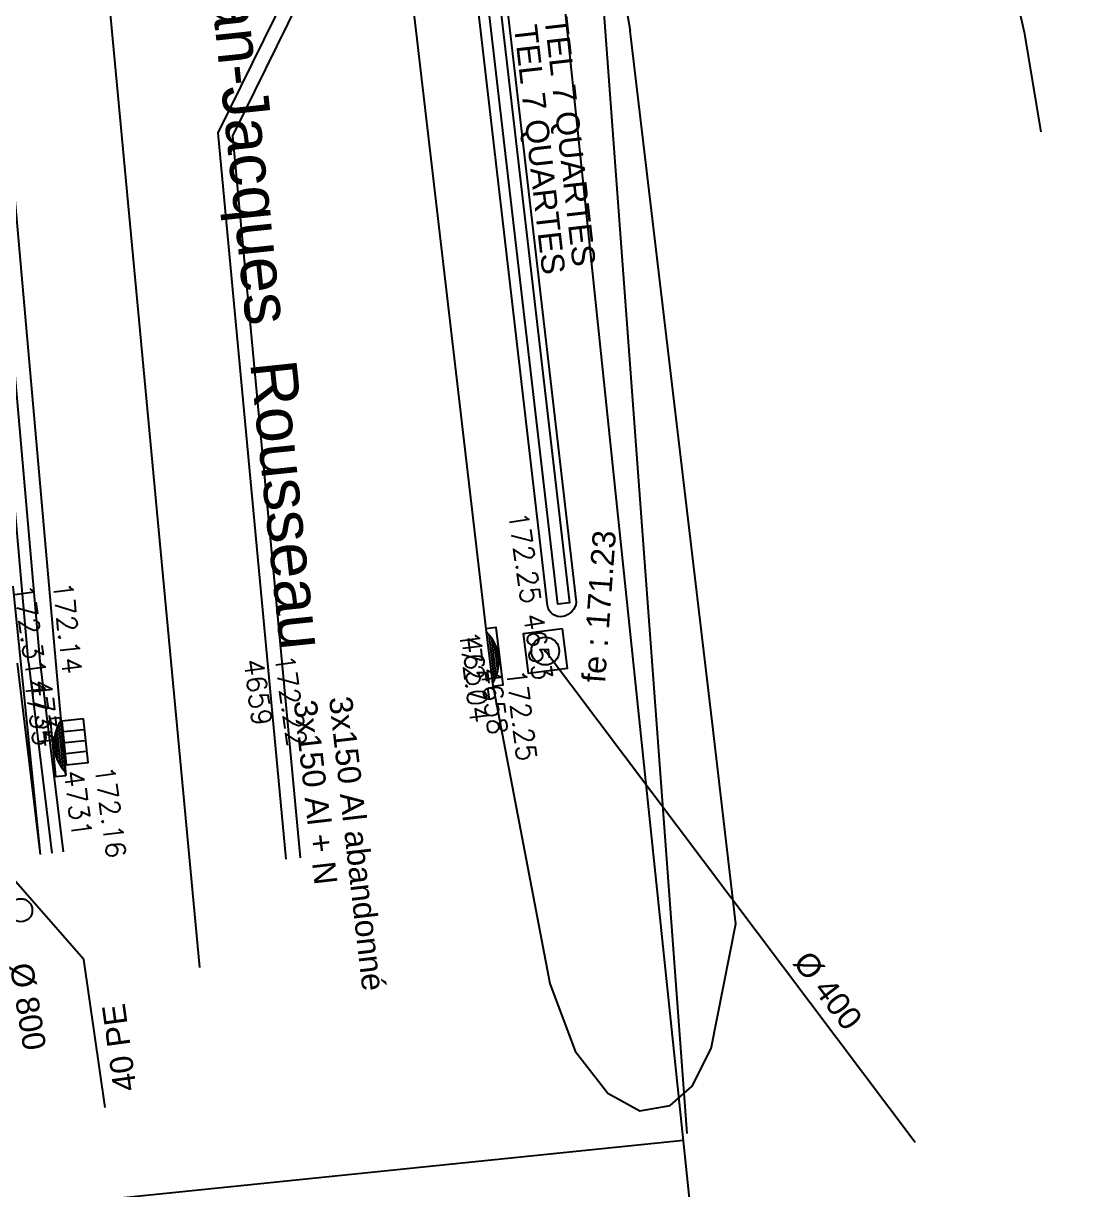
# Model space of a CAD drawing. Extents: x -2313930 to 3286427, y -3858277 to 2572692.
# Drawn here: x 568033 to 586418, y -329141 to -308961 of the extents above; entities that cross this region are included whole.
import ezdxf
from ezdxf.enums import TextEntityAlignment as Align
from ezdxf.lldxf.tags import DXFTag

# ---------------------------------------------------------------- set-up
doc = ezdxf.new("R2010")
doc.units = 0
for name, color, linetype, lineweight in [('_GAZELEC-RESERVATION 2', 132, 'Continuous', 18), ('Fond topo - P', 252, 'Continuous', 50), ('Fond topo - VOI', 252, 'Continuous', 25)]:
    doc.layers.add(name, color=color, linetype=linetype, lineweight=lineweight)
for name, color, linetype in [('AEP_SSL', 252, 'Continuous'), ('CAB_SSL', 252, 'Continuous'), ('EDF_SSL', 252, 'Texte-Electricite'), ('Fond topo - ASS', 252, 'Continuous'), ('Fond topo - CLO_LEG', 252, 'Continuous'), ('Fond topo - CLO_MUR', 252, 'Continuous'), ('Fond topo - EAU', 252, 'Continuous'), ('Fond topo - VOI_NOM', 252, 'Continuous'), ('Fond topo - Z_500', 252, 'Continuous'), ('GAZ_SSL', 252, 'Texte-GAZ'), ('prlm-VRD', 2, 'Continuous'), ('UNITAIRE SSL', 252, 'UNITAIRE')]:
    doc.layers.add(name, color=color, linetype=linetype)
for name, color, linetype, plot in [('Fond topo - N', 252, 'Continuous', False), ('Fond topo - NCACHE', 252, 'Continuous', False), ('Fond topo - ZCACHE', 252, 'Continuous', False)]:
    doc.layers.add(name, color=color, linetype=linetype, plot=plot)
doc.styles.add('2000_ARIAL', font='arial.ttf', dxfattribs={"height": 0.4})
doc.styles.add('Lignes', font='arial.ttf', dxfattribs={"height": 0.35})
doc.styles.add('SIMPLEX', font='simplex_.ttf', dxfattribs={"height": 1.25})
doc.styles.add('TP-C_Autocad_Standard', font='simplex_.ttf', dxfattribs={"height": 1})
doc.styles.add('Tronçons', font='arial.ttf', dxfattribs={"height": 0.25})
tags = doc.linetypes.add('L16', pattern=[0.375, 0.3, -0.075]).pattern_tags.tags
tags[6:7] = [DXFTag(74, 4), DXFTag(75, 0), DXFTag(340, '0'), DXFTag(46, 0.0), DXFTag(50, 0.0), DXFTag(44, 0.0), DXFTag(45, 0.0)]
tags[4:5] = [DXFTag(74, 4), DXFTag(75, 0), DXFTag(340, '0'), DXFTag(46, 0.0), DXFTag(50, 0.0), DXFTag(44, 0.0), DXFTag(45, 0.0)]
tags = doc.linetypes.add('Texte-BT', pattern='A,5,-0.25,["BT",Lignes,S=1,R=0,X=0,Y=-0.18],-1.25', length=6.5).pattern_tags.tags
tags[15:16] = [DXFTag(74, 4), DXFTag(75, 0), DXFTag(340, '0'), DXFTag(46, 0.0), DXFTag(50, 0.0), DXFTag(44, 0.0), DXFTag(45, 0.0)]
tags[4:5] = [DXFTag(74, 4), DXFTag(75, 0), DXFTag(340, '0'), DXFTag(46, 0.0), DXFTag(50, 0.0), DXFTag(44, 0.0), DXFTag(45, 0.0)]
tags = doc.linetypes.add('Texte-Electricite', pattern='A,5,-0.25,["ELEC",Lignes,S=1,R=0,X=0,Y=-0.18],-1.25', length=6.5).pattern_tags.tags
tags[15:16] = [DXFTag(74, 4), DXFTag(75, 0), DXFTag(340, '0'), DXFTag(46, 0.0), DXFTag(50, 0.0), DXFTag(44, 0.0), DXFTag(45, 0.0)]
tags[4:5] = [DXFTag(74, 4), DXFTag(75, 0), DXFTag(340, '0'), DXFTag(46, 0.0), DXFTag(50, 0.0), DXFTag(44, 0.0), DXFTag(45, 0.0)]
tags = doc.linetypes.add('Texte-GAZ', pattern='A,5,-0.25,["GAZ",Lignes,S=1,R=0,X=0,Y=-0.18],-1.25', length=6.5).pattern_tags.tags
tags[15:16] = [DXFTag(74, 4), DXFTag(75, 0), DXFTag(340, '0'), DXFTag(46, 0.0), DXFTag(50, 0.0), DXFTag(44, 0.0), DXFTag(45, 0.0)]
tags[4:5] = [DXFTag(74, 4), DXFTag(75, 0), DXFTag(340, '0'), DXFTag(46, 0.0), DXFTag(50, 0.0), DXFTag(44, 0.0), DXFTag(45, 0.0)]
tags = doc.linetypes.add('Texte-HT', pattern='A,5,-0.25,["HT",Lignes,S=1,R=0,X=0,Y=-0.18],-1.25', length=6.5).pattern_tags.tags
tags[15:16] = [DXFTag(74, 4), DXFTag(75, 0), DXFTag(340, '0'), DXFTag(46, 0.0), DXFTag(50, 0.0), DXFTag(44, 0.0), DXFTag(45, 0.0)]
tags[4:5] = [DXFTag(74, 4), DXFTag(75, 0), DXFTag(340, '0'), DXFTag(46, 0.0), DXFTag(50, 0.0), DXFTag(44, 0.0), DXFTag(45, 0.0)]
tags = doc.linetypes.add('UNITAIRE', pattern='A,0.25,-0.2,0,-0.2,0.25,-0.3,["UNI",TP-C_Autocad_Standard,S=0.15,R=0,X=-0.1,Y=-0.05],-0.45', length=1.65).pattern_tags.tags
tags[23:24] = [DXFTag(74, 4), DXFTag(75, 0), DXFTag(340, '0'), DXFTag(46, 0.0), DXFTag(50, 0.0), DXFTag(44, 0.0), DXFTag(45, 0.0)]
tags[12:13] = [DXFTag(74, 4), DXFTag(75, 0), DXFTag(340, '0'), DXFTag(46, 0.0), DXFTag(50, 0.0), DXFTag(44, 0.0), DXFTag(45, 0.0)]
tags[10:11] = [DXFTag(74, 4), DXFTag(75, 0), DXFTag(340, '0'), DXFTag(46, 0.0), DXFTag(50, 0.0), DXFTag(44, 0.0), DXFTag(45, 0.0)]
tags[8:9] = [DXFTag(74, 4), DXFTag(75, 0), DXFTag(340, '0'), DXFTag(46, 0.0), DXFTag(50, 0.0), DXFTag(44, 0.0), DXFTag(45, 0.0)]
tags[6:7] = [DXFTag(74, 4), DXFTag(75, 0), DXFTag(340, '0'), DXFTag(46, 0.0), DXFTag(50, 0.0), DXFTag(44, 0.0), DXFTag(45, 0.0)]
tags[4:5] = [DXFTag(74, 4), DXFTag(75, 0), DXFTag(340, '0'), DXFTag(46, 0.0), DXFTag(50, 0.0), DXFTag(44, 0.0), DXFTag(45, 0.0)]

# ---------------------------------------------------------------- blocks, each defined once
blk = doc.blocks.new('ASS01')
at = {"ltscale": 2, "flags": 128}
blk.add_lwpolyline([(0.499143, -0.5), (0.499143, 0.499143), (-0.5, 0.499143), (-0.5, -0.5)], close=True, dxfattribs=at)
at = {"ltscale": 2}
for radius in [0.35, 0.01]:
    blk.add_circle((0, 0), radius, dxfattribs=at)
blk = doc.blocks.new('ASS07')
at = {"ltscale": 2}
for p, q in [((-0.25, -0.45), (-0.25, 0.45)), ((0, -0.45), (0, 0.45)), ((0.25, -0.45), (0.25, 0.45))]:
    blk.add_line(p, q, dxfattribs=at)
at = {"ltscale": 2, "flags": 128}
blk.add_lwpolyline([(0.5, -0.5), (0.5, 0.5), (-0.5, 0.5), (-0.5, -0.5)], close=True, dxfattribs=at)
blk = doc.blocks.new('ASS06')
at = {"ltscale": 2}
for p, q in [((-0.392468, 0.036537), (0, 0.036537)), ((-0.332829, 0.073075), (0, 0.073075)), ((-0.254866, 0.109612), (0, 0.109612)), ((-0.129415, 0.146149), (0, 0.146149)), ((0, 0.146149), (0.135305, 0.146149)), ((0, 0.109612), (0.260757, 0.109612)), ((0, 0.073075), (0.33872, 0.073075)), ((0, 0.036537), (0.398359, 0.036537))]:
    blk.add_line(p, q, dxfattribs=at)
at = {"ltscale": 2, "flags": 128}
blk.add_lwpolyline([(-0.5, 0), (0.5, 0), (0.5, 0.18), (-0.5, 0.18)], close=True, dxfattribs=at)
at = {"ltscale": 2}
blk.add_arc((0.002945, -0.541947), 0.700711, 50.662406, 129.337594, dxfattribs=at)
blk = doc.blocks.new('EAU03')
at = {"ltscale": 2}
blk.add_circle((0, 0), 0.2, dxfattribs=at)
blk = doc.blocks.new('PTOPO')
at = {"layer": 'Fond topo - NCACHE', "style": 'SIMPLEX'}
blk.add_attdef('MAT', text='', height=0.34, dxfattribs=at).set_placement((0.1, -0.1), align=Align.TOP_LEFT)
at = {"layer": 'Fond topo - ZCACHE', "style": 'SIMPLEX'}
blk.add_attdef('ALT', (0.1, 0.1), '', height=0.34, dxfattribs=at)
blk = doc.blocks.new('A$C1F970F0F')
at = {"layer": 'AEP_SSL', "elevation": 0, "flags": 128}
for points in [[(9748.7, 8046.5), (9957.3, 7934.5), (10453.1, 1239.2)], [(9446.7, 1284.1), (9409.8, 1540.3), (9275.2, 1693.9), (9193.3, 2548.4)]]:
    blk.add_lwpolyline(points, dxfattribs=at)
at = {"layer": 'CAB_SSL', "elevation": 0, "flags": 128}
blk.add_lwpolyline([(6357.4, 13665.4), (7167.9, 10363.1), (8524, 7263.6), (9014.6, 5048.2), (9331.7, 4494.5), (9609.9, 1526.4)], dxfattribs=at)
at = {"layer": 'EDF_SSL', "linetype": 'Texte-HT', "elevation": 0, "flags": 128}
blk.add_lwpolyline([(9727, 10395.9), (9584, 10040.3), (9569.5, 9813.9), (9638.6, 9681.4), (9595.8, 8444), (9595.7, 8440.3), (9852.9, 6195.3), (9980.8, 5712), (10067.2, 4920.5), (10030, 4724), (10116.2, 3934.4), (9641.5, 2970.5), (9759.2, 1713.9)], dxfattribs=at)
blk.add_lwpolyline([(9663.3, 9680.5), (9620.5, 8443.2, -0.000076), (9877.5, 6200), (10005.4, 5716.6), (10092.5, 4919.5), (10055.2, 4723), (10141.9, 3929.9), (9667, 2965.7), (9784.1, 1716.2)], format="xyb", dxfattribs=at)
at = {"layer": 'EDF_SSL', "linetype": 'Texte-BT', "elevation": 0, "flags": 128}
blk.add_lwpolyline([(9014.4, 5048.1), (9005.5, 4943.5), (9334.1, 1722.1)], dxfattribs=at)
at = {"layer": 'Fond topo - CLO_LEG', "ltscale": 2, "flags": 128}
blk.add_lwpolyline([(9070.4, 8302.8), (9372.3, 7560.3), (9486.2, 7264.7, -0.010779), (9617.8, 6765.8, -0.010744), (9727.5, 6263.3, -0.008203), (9796.7, 5876.8, -0.008205), (9853.1, 5488.1), (9890.3, 5185.4), (10075.2, 3663), (10250, 2157.3), (10230.2, 2155), (10055.4, 3660.6), (9870.4, 5183), (9833.3, 5485.6, 0.008204), (9776.9, 5873.6, 0.008203), (9707.9, 6259.5, 0.010744), (9598.4, 6761.1, 0.010761), (9467.2, 7258.3), (9353.7, 7553), (9052.1, 8295.3)], format="xyb", close=True, dxfattribs=at)
at = {"layer": 'Fond topo - CLO_MUR', "ltscale": 2, "flags": 128}
blk.add_lwpolyline([(8543.7, 9645.3), (9048.5, 8388.5), (9383.5, 7564.7), (9496.8, 7270.6, -0.011206), (9629.5, 6768.6, -0.010744), (9739.3, 6265.6, -0.008203), (9808.5, 5878.7, -0.008203), (9865, 5489.7), (9902.2, 5186.9), (10087.1, 3664.4), (10261.9, 2158.7, -0.3126), (10238.6, 2133.9, -0.441572), (10212.3, 2152.9), (10037.5, 3658.5), (9852.5, 5180.8), (9815.4, 5483.4, 0.008203), (9759.2, 5870.7, 0.008203), (9690.2, 6256, 0.010744), (9580.9, 6756.9, 0.010744), (9450.1, 7252.6), (9337, 7546.3), (9001.9, 8370.5), (8495.4, 9630.3)], format="xyb", dxfattribs=at)
at = {"layer": 'Fond topo - CLO_MUR', "linetype": 'L16', "ltscale": 2, "flags": 128}
for points in [[(9313.8, 2054.8), (9165.8, 3737.4), (9067.5, 4587.5), (8998.9, 5142.4), (8784.6, 6440.8), (8713.9, 6733), (8582.1, 7126.5)], [(9313.8, 2054.8), (9354, 1724.5)]]:
    blk.add_lwpolyline(points, dxfattribs=at)
at = {"layer": 'Fond topo - CLO_MUR', "ltscale": 2, "flags": 128}
for points in [[(8601.1, 7132.9), (8733.1, 6738.5), (8804.2, 6444.8), (9018.6, 5145.7), (9087.3, 4589.8), (9185.7, 3739.4), (9333.7, 2056.5), (9373.8, 1726.9)], [(9294.1, 2053), (9334.1, 1722.1)]]:
    blk.add_lwpolyline(points, dxfattribs=at)
at = {"layer": 'Fond topo - VOI', "ltscale": 2}
blk.add_line((10132.3, 4415.2), (10355.3, 3147.4), dxfattribs=at)
at = {"layer": 'Fond topo - VOI', "ltscale": 2, "flags": 128}
for points in [[(5639.9, 14282.8), (6179.1, 13730.4, -0.005078), (6343.1, 13545.1, -0.01499), (6396.2, 13480.1, -0.008053), (6924.3, 12768.6, -0.025021), (7078.9, 12528.8, -0.013152), (7305.5, 12110, -0.016223), (7469, 11760.2, -0.000244), (7504.6, 11677, -0.000024), (7868.4, 10825.5, -0.000461), (8056.5, 10384.2, -0.000271), (8374.7, 9634.5), (8900.9, 8328), (9181.1, 7639.8), (9227.8, 7515.6, -0.019121), (9430.1, 6877.2, -0.019121), (9582.9, 6225.2, -0.006135), (9621.4, 6013.8, -0.006135), (9654.6, 5801.4), (9743.9, 5167.3), (9926.4, 3640.6), (10105.5, 2112.7), (10117.2, 2013.4)], [(7448.5, 9217.4), (7539.2, 9254, -0.411891), (7824.2, 9137.9), (8287.8, 7988.4), (8696.4, 6949.4, -0.00932), (8789.4, 6627.2, -0.017078), (8830.9, 6448.8, -0.000555), (8873.7, 6229.7, -0.000518), (8919, 5995, -0.008594), (8952.8, 5801.4, -0.004911), (9002.6, 5461.2, -0.001415), (9039.8, 5201.6, -0.003197), (9055.2, 5086.6, -0.00005), (9076.9, 4916, -0.000027), (9117, 4600.6, -0.003004), (9148.5, 4340.3, -0.001787), (9197.2, 3902), (9362.1, 2037.3), (9378.3, 1858.9)]]:
    blk.add_lwpolyline(points, format="xyb", dxfattribs=at)
at = {"layer": 'Fond topo - VOI', "ltscale": 2, "elevation": 0, "flags": 128}
for points in [[(10993.5, 3336), (11036.7, 3144.7), (11065.6, 2972.7)], [(10116.9, 2018.7), (10216, 1498.6), (10260.1, 1382), (10316.6, 1309.3), (10371.8, 1278.4), (10424.5, 1287.8), (10462.3, 1321.3), (10495.1, 1386.4), (10516.5, 1494.3), (10537.9, 1602.2), (10496.3, 1957.2), (10355.3, 3147.4)]]:
    blk.add_lwpolyline(points, dxfattribs=at)
at = {"layer": 'GAZ_SSL', "elevation": 0, "flags": 128}
for points in [[(10562.2, 128.7), (10192.2, 3664.9), (10325, 4094.3), (9869.2, 8780.2), (9662.2, 8741.2), (9540.6, 9313.2), (10074.8, 9463.3), (10328, 9456.7), (10887.7, 9204.4)], [(10447.2, 1227.4), (9213.4, 1101)]]:
    blk.add_lwpolyline(points, dxfattribs=at)
at = {"layer": 'UNITAIRE SSL', "ltscale": 2, "elevation": 0, "flags": 128}
blk.add_lwpolyline([(10208.8, 2074.2), (10848.3, 1224.5)], dxfattribs=at)
at = {"layer": 'Fond topo - ASS', "ltscale": 2}
for name, p, xscale, yscale, zscale, rotation in [('ASS06', (10111.6, 2063.1), 100, 100, 100, 276.8973026384313), ('ASS01', (10208.2, 2074.1), 68.7976643196925, 68.7976643196925, 99.99999999999997, 97.27819640361741), ('ASS06', (9373.8, 1908.7), 99.99999999999999, 99.99999999999999, 99.99999999999999, 95.2044930557834), ('ASS07', (9394.2, 1917.1), 75.95154576456207, 37.99999999999999, 99.99999999999997, 96.00682163967113)]:
    blk.add_blockref(name, p, dxfattribs=dict(at, xscale=xscale, yscale=yscale, zscale=zscale, rotation=rotation))
at = {"layer": 'Fond topo - EAU', "linetype": 'L16', "ltscale": 2, "xscale": 99.99999999999999, "yscale": 99.99999999999999, "zscale": 99.99999999999999, "rotation": 349.2763985886067}
blk.add_blockref('EAU03', (9300.5, 1625.5), dxfattribs=at)
at = {"layer": 'Fond topo - P', "ltscale": 2}
ref = blk.add_blockref('PTOPO', (10212.3, 2152.9), dxfattribs=dict(at, xscale=99.99999999999999, yscale=99.99999999999999, zscale=99.99999999999999, rotation=278.4355363316458))
ref.add_attrib('MAT', '4653', dxfattribs={"layer": 'Fond topo - N', "color": 0, "ltscale": 2, "height": 34, "rotation": 278.4355, "style": 'SIMPLEX'}).set_placement((10203.9, 2141.5), align=Align.TOP_LEFT)
ref.add_attrib('ALT', '172.25', (10144, 2312.3), dxfattribs={"layer": 'Fond topo - Z_500', "color": 0, "ltscale": 2, "height": 34, "rotation": 278.4355, "style": 'SIMPLEX'})
ref = blk.add_blockref('PTOPO', (9348.7, 2039), dxfattribs=dict(at, xscale=99.99999999999999, yscale=99.99999999999999, zscale=99.99999999999999, rotation=278.2257732676106))
ref.add_attrib('MAT', '4735', dxfattribs={"layer": 'Fond topo - N', "color": 0, "ltscale": 2, "height": 34, "rotation": 278.2258, "style": 'SIMPLEX'}).set_placement((9340.3, 2027.7), align=Align.TOP_LEFT)
ref.add_attrib('ALT', '172.31', (9287.9, 2187.2), dxfattribs={"layer": 'Fond topo - Z_500', "color": 0, "ltscale": 2, "height": 34, "rotation": 278.2258, "style": 'SIMPLEX'})
ref = blk.add_blockref('PTOPO', (9362.1, 2037.3), dxfattribs=dict(at, xscale=100, yscale=100, zscale=100, rotation=276.1591052629998))
ref.add_attrib('MAT', '4734', dxfattribs={"layer": 'Fond topo - N', "color": 0, "ltscale": 2, "height": 34, "rotation": 276.1591, "style": 'SIMPLEX'}).set_placement((9353.2, 2026.2), align=Align.TOP_LEFT)
ref.add_attrib('ALT', '172.14', (9355.9, 2192.1), dxfattribs={"layer": 'Fond topo - Z_500', "color": 0, "ltscale": 2, "height": 34, "rotation": 276.1591, "style": 'SIMPLEX'})
ref = blk.add_blockref('PTOPO', (10105.5, 2112.7), dxfattribs=dict(at, xscale=99.99999999999999, yscale=99.99999999999999, zscale=99.99999999999999, rotation=277.157182326544))
ref.add_attrib('MAT', '4657', dxfattribs={"layer": 'Fond topo - N', "color": 0, "ltscale": 2, "height": 34, "rotation": 277.1572, "style": 'SIMPLEX'}).set_placement((10096.9, 2101.6), align=Align.TOP_LEFT)
ref.add_attrib('ALT', '172.04', (10058.7, 2107.2), dxfattribs={"layer": 'Fond topo - Z_500', "color": 0, "ltscale": 2, "height": 34, "rotation": 277.1572, "style": 'SIMPLEX'})
ref = blk.add_blockref('PTOPO', (9728.1, 2074), dxfattribs=dict(at, xscale=99.99999999999996, yscale=99.99999999999996, zscale=99.99999999999996, rotation=278.0840634898375))
ref.add_attrib('MAT', '4659', dxfattribs={"layer": 'Fond topo - N', "color": 0, "ltscale": 2, "height": 34, "rotation": 278.0841, "style": 'SIMPLEX'}).set_placement((9719.6, 2062.7), align=Align.TOP_LEFT)
ref.add_attrib('ALT', '172.22', (9739.4, 2065.5), dxfattribs={"layer": 'Fond topo - Z_500', "color": 0, "ltscale": 2, "height": 34, "rotation": 278.0841, "style": 'SIMPLEX'})
ref = blk.add_blockref('PTOPO', (10138.3, 2058.5), dxfattribs=dict(at, xscale=99.99999999999996, yscale=99.99999999999996, zscale=99.99999999999996, rotation=277.0363008280353))
ref.add_attrib('MAT', '4658', dxfattribs={"layer": 'Fond topo - N', "color": 0, "ltscale": 2, "height": 34, "rotation": 277.0363, "style": 'SIMPLEX'}).set_placement((10129.6, 2047.4), align=Align.TOP_LEFT)
ref.add_attrib('ALT', '172.25', (10140.4, 2040.6), dxfattribs={"layer": 'Fond topo - Z_500', "color": 0, "ltscale": 2, "height": 34, "rotation": 277.0363, "style": 'SIMPLEX'})
ref = blk.add_blockref('PTOPO', (9417.1, 1881.4), dxfattribs=dict(at, xscale=99.99999999999997, yscale=99.99999999999997, zscale=99.99999999999997, rotation=277.6000368313045))
ref.add_attrib('MAT', '4731', dxfattribs={"layer": 'Fond topo - N', "color": 0, "ltscale": 2, "height": 34, "rotation": 277.6, "style": 'SIMPLEX'}).set_placement((9408.5, 1870.1), align=Align.TOP_LEFT)
ref.add_attrib('ALT', '172.16', (9428.3, 1872.8), dxfattribs={"layer": 'Fond topo - Z_500', "color": 0, "ltscale": 2, "height": 34, "rotation": 277.6, "style": 'SIMPLEX'})
at = {"layer": 'AEP_SSL', "style": 'Tronçons'}
blk.add_text('40 PE', height=40, rotation=97.8517, dxfattribs=at).set_placement((9501.1, 1315))
at = {"layer": 'EDF_SSL', "style": 'Tronçons'}
for s, p in [('TEL 7 QUARTES', (10206.6, 3169.5)), ('TEL 7 QUARTES', (10154, 3155.5)), ('3x150 Al + N', (9772.6, 1987.1)), ('3x150 Al abandonné', (9833.7, 1993.4))]:
    blk.add_text(s, height=40, rotation=276.5357, dxfattribs=at).set_placement(p)
at = {"layer": 'Fond topo - VOI_NOM', "style": '2000_ARIAL'}
blk.add_text('Quai  Jean-Jacques  Rousseau', height=80, rotation=275.9919, dxfattribs=at).set_placement((9587.1, 3623.6))
at = {"layer": 'UNITAIRE SSL', "style": 'Tronçons'}
for s, rotation, p in [('fe : 171.23', 85.8268, (10311.5, 2018)), ('Ø 400', 307.3717, (10635.4, 1535.2)), ('Ø 800', 279.1538, (9281.3, 1531))]:
    blk.add_text(s, height=40, rotation=rotation, dxfattribs=at).set_placement(p)

msp = doc.modelspace()

# ---------------------------------------------------------------- linework, layer by layer
at = {"layer": '_GAZELEC-RESERVATION 2'}
msp.add_circle((486248.48, -227485.963), 2800178.149, dxfattribs=at)

# ---------------------------------------------------------------- block references
at = {"layer": 'prlm-VRD', "xscale": 10, "yscale": 10, "zscale": 10}
msp.add_blockref('A$C1F970F0F', (474984.298, -340562.691), dxfattribs=at)

doc.saveas('drawing.dxf')
